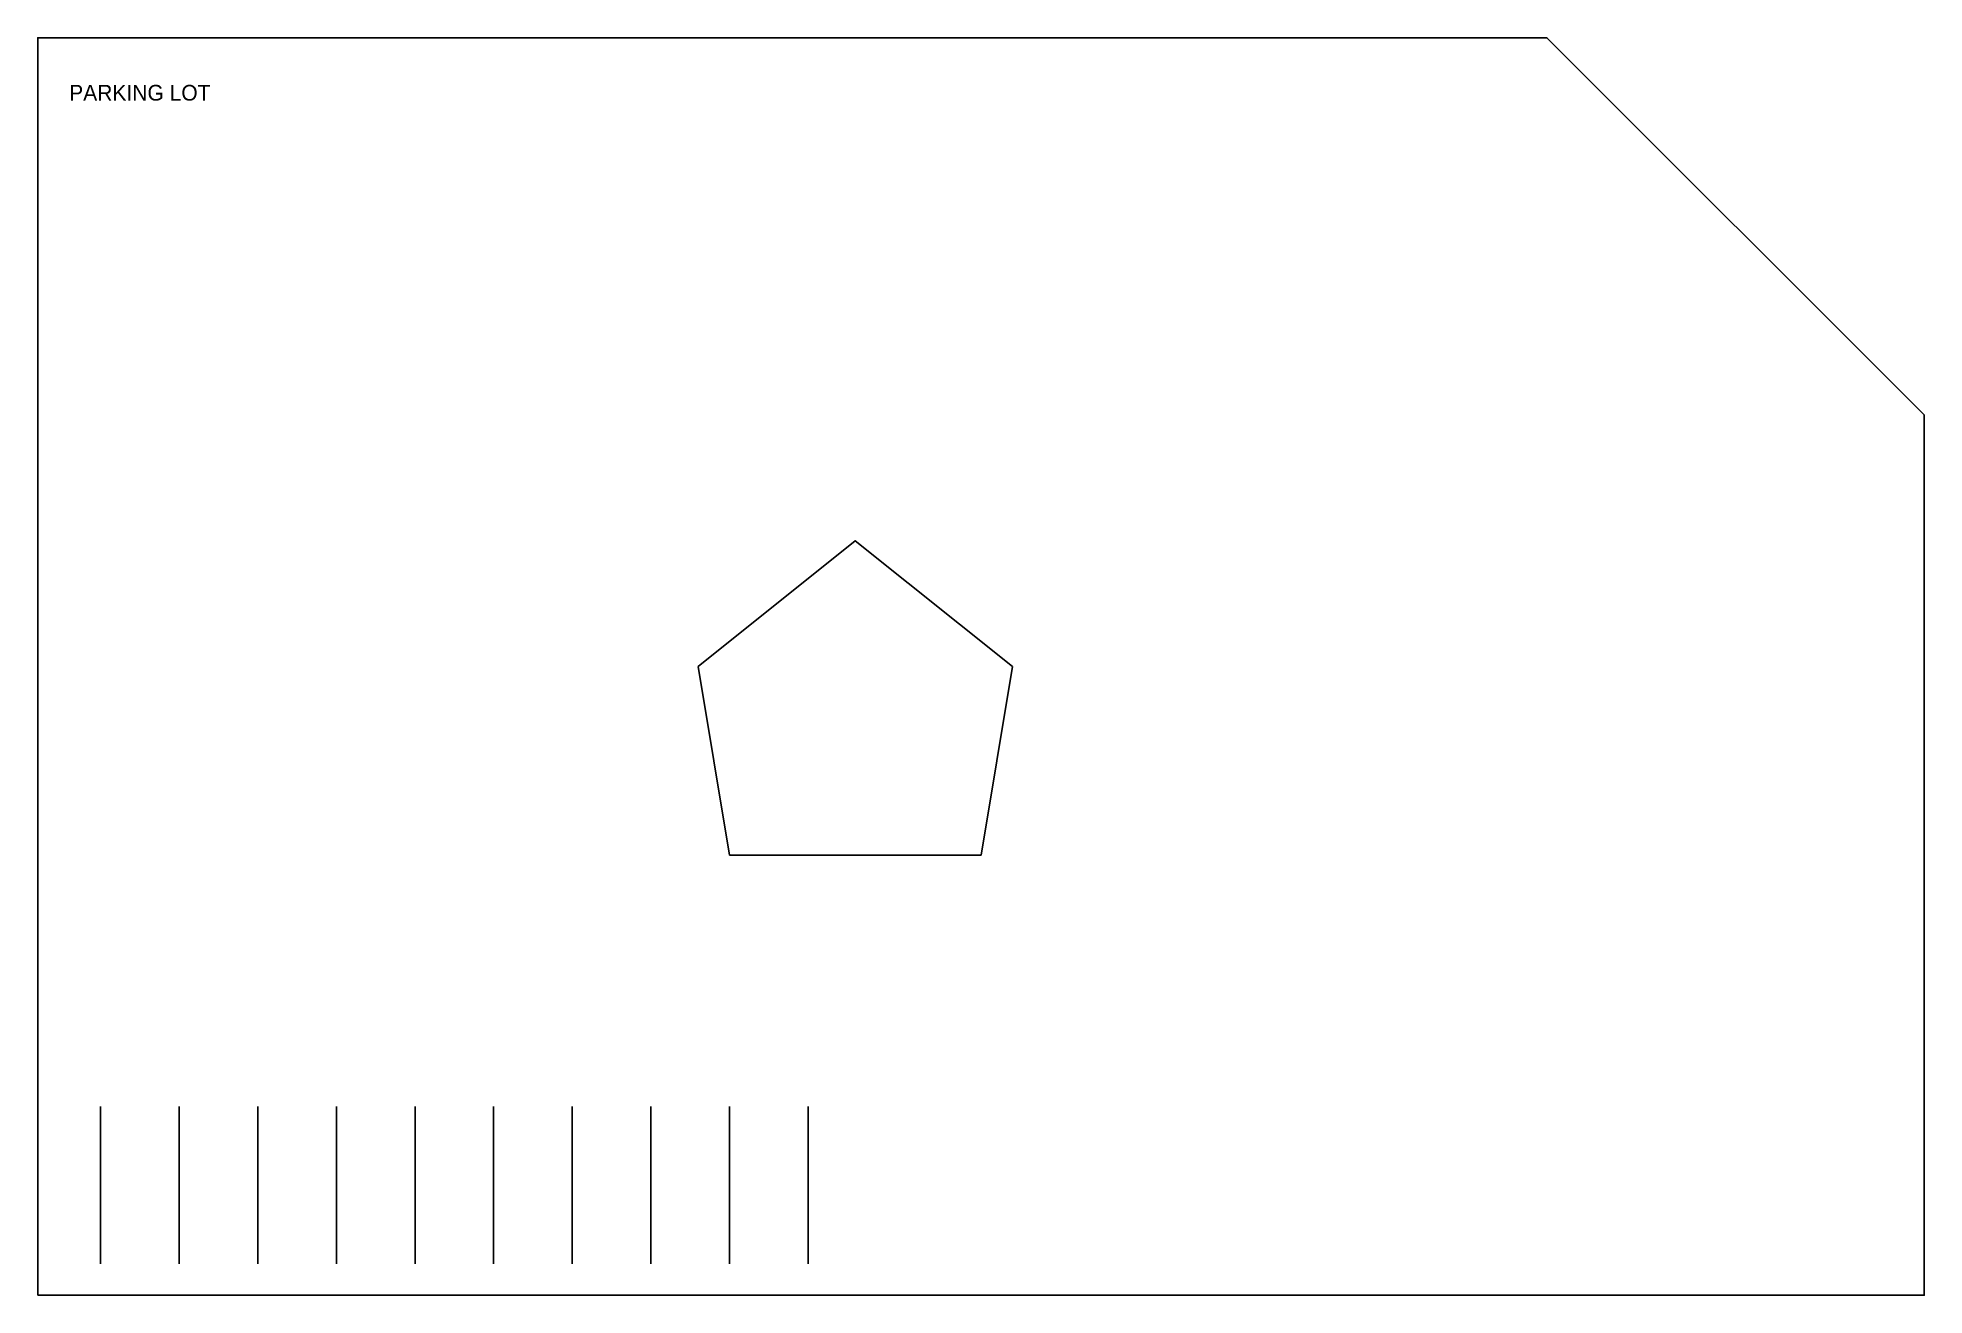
# Model space of a CAD drawing. Header units: millimetres. Extents: x 650000000 to 650060000, y 6470000000 to 6470040000.
import ezdxf

# ---------------------------------------------------------------- set-up
doc = ezdxf.new("R2010")
doc.units = ezdxf.units.MM
for name, color, linetype in [('LOT', 7, 'Continuous'), ('NOTES', 7, 'Continuous'), ('STALLS', 7, 'Continuous')]:
    doc.layers.add(name, color=color, linetype=linetype)

msp = doc.modelspace()

# ---------------------------------------------------------------- linework, layer by layer
at = {"layer": 'LOT'}
for points in [[(650000000, 6470000000), (650060000, 6470000000), (650060000, 6470028000), (650048000, 6470040000), (650000000, 6470040000)], [(650022000, 6470014000), (650030000, 6470014000), (650031000, 6470020000), (650026000, 6470024000), (650021000, 6470020000)]]:
    msp.add_lwpolyline(points, close=True, dxfattribs=at)
at = {"layer": 'STALLS'}
for p, q in [((650002000, 6470001000), (650002000, 6470006000)), ((650004500, 6470001000), (650004500, 6470006000)), ((650007000, 6470001000), (650007000, 6470006000)), ((650009500, 6470001000), (650009500, 6470006000)), ((650012000, 6470001000), (650012000, 6470006000)), ((650014500, 6470001000), (650014500, 6470006000)), ((650017000, 6470001000), (650017000, 6470006000)), ((650019500, 6470001000), (650019500, 6470006000)), ((650022000, 6470001000), (650022000, 6470006000)), ((650024500, 6470001000), (650024500, 6470006000))]:
    msp.add_line(p, q, dxfattribs=at)

# ---------------------------------------------------------------- texts
at = {"layer": 'NOTES'}
msp.add_text('PARKING LOT', height=500, dxfattribs=at).set_placement((650001000, 6470038000))

doc.saveas('drawing.dxf')
